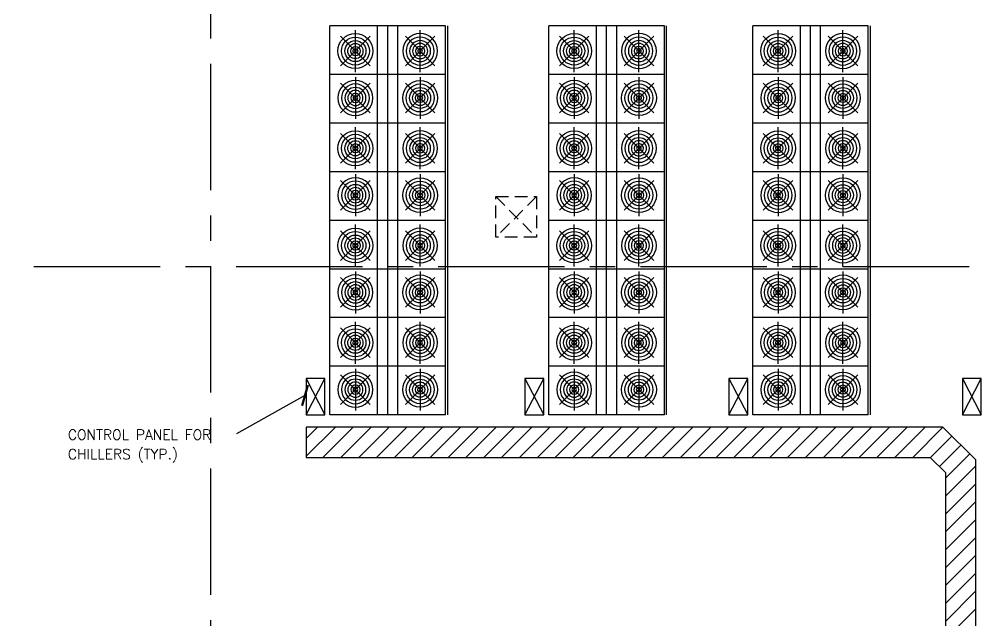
# Model space of a CAD drawing. Extents: x 88800.1 to 88879.5, y 39808.6 to 39887.1.
# Drawn here: x 88839.98 to 88859.06, y 39860.06 to 39871.95 of the extents above; entities that cross this region are included whole.
import ezdxf

# ---------------------------------------------------------------- set-up
doc = ezdxf.new("R2010")
doc.units = 0
doc.header["$MEASUREMENT"] = 0
doc.linetypes.add('CENTERX2', pattern=[4, 2.5, -0.5, 0.5, -0.5])
doc.linetypes.add('HIDDEN', pattern=[0.375, 0.25, -0.125])
doc.layers.get('0').update_dxf_attribs({"color": 9, "linetype": 'CONTINUOUS'})
for name, color, linetype in [('AX', 9, 'CONTINUOUS'), ('AXES', 11, 'CENTERX2'), ('E-HATCH', 11, 'CONTINUOUS'), ('E-SOCKETS', 4, 'CONTINUOUS'), ('E-TRAY', 2, 'CONTINUOUS'), ('SHAFT', 9, 'CONTINUOUS')]:
    doc.layers.add(name, color=color, linetype=linetype)
doc.styles.add('ROMANS', font='ROMANS.shx')
doc.dimstyles.new('STANDARD in', dxfattribs={"dimtxt": 0.24, "dimasz": 0.1, "dimexe": 0.07, "dimexo": 0.07, "dimgap": 0.05, "dimtad": 1, "dimdec": 3, "dimzin": 0, "dimdsep": 46, "dimtxsty": 'ROMANS', "dimblk": 'ARCHTICK', "dimcen": 0.05, "dimdle": 0.05, "dimclrd": 4, "dimclre": 4, "dimclrt": 2, "dimadec": 0, "dimazin": 0, "dimtfac": 1, "dimtdec": 3, "dimtmove": 2, "dimatfit": 3, "dimldrblk": 'ARCHTICK', "dimfxl": 0, "dimtolj": 1, "dimtzin": 0, "dimarcsym": 0})

msp = doc.modelspace()

# ---------------------------------------------------------------- hatches: boundary and pattern name
at = {"layer": 'E-HATCH', "linetype": 'Continuous'}
h = msp.add_hatch(dxfattribs=at)
h.set_pattern_fill('ANSI31', color=256, scale=2, style=0)
h.paths.add_polyline_path([(88856.435, 39844.171), (88858.251, 39844.171), (88858.903, 39844.822), (88858.903, 39863.236), (88858.251, 39863.887), (88845.657, 39863.887), (88845.657, 39863.287), (88858.003, 39863.287), (88858.303, 39862.987), (88858.303, 39845.071), (88858.003, 39844.771), (88856.435, 39844.771)])

# ---------------------------------------------------------------- linework, layer by layer
at = {"color": 11}
for p, q in [((88846.923, 39871.026), (88846.337, 39871.612)), ((88846.337, 39871.026), (88846.923, 39871.612)), ((88846.63, 39870.904), (88846.63, 39871.734)), ((88848.204, 39871.026), (88847.618, 39871.612)), ((88847.618, 39871.026), (88848.204, 39871.612)), ((88847.911, 39870.904), (88847.911, 39871.734)), ((88851.251, 39871.026), (88850.665, 39871.612)), ((88850.665, 39871.026), (88851.251, 39871.612)), ((88850.958, 39870.904), (88850.958, 39871.734)), ((88852.533, 39871.026), (88851.946, 39871.612)), ((88851.946, 39871.026), (88852.533, 39871.612)), ((88852.239, 39870.904), (88852.239, 39871.734)), ((88855.286, 39871.026), (88854.7, 39871.612)), ((88854.7, 39871.026), (88855.286, 39871.612)), ((88854.993, 39870.904), (88854.993, 39871.734)), ((88856.567, 39871.026), (88855.981, 39871.612)), ((88855.981, 39871.026), (88856.567, 39871.612)), ((88856.274, 39870.904), (88856.274, 39871.734)), ((88846.337, 39870.685), (88846.923, 39870.099)), ((88846.923, 39870.685), (88846.337, 39870.099)), ((88846.63, 39870.806), (88846.63, 39869.977)), ((88847.618, 39870.685), (88848.204, 39870.099)), ((88848.204, 39870.685), (88847.618, 39870.099)), ((88847.911, 39870.806), (88847.911, 39869.977)), ((88850.665, 39870.685), (88851.251, 39870.099)), ((88851.251, 39870.685), (88850.665, 39870.099)), ((88850.958, 39870.806), (88850.958, 39869.977)), ((88851.946, 39870.685), (88852.533, 39870.099)), ((88852.533, 39870.685), (88851.946, 39870.099)), ((88852.239, 39870.806), (88852.239, 39869.977)), ((88854.7, 39870.685), (88855.286, 39870.099)), ((88855.286, 39870.685), (88854.7, 39870.099)), ((88854.993, 39870.806), (88854.993, 39869.977)), ((88855.981, 39870.685), (88856.567, 39870.099)), ((88856.567, 39870.685), (88855.981, 39870.099)), ((88856.274, 39870.806), (88856.274, 39869.977)), ((88846.923, 39869.104), (88846.337, 39869.69)), ((88846.337, 39869.104), (88846.923, 39869.69)), ((88846.63, 39868.982), (88846.63, 39869.812)), ((88848.204, 39869.104), (88847.618, 39869.69)), ((88847.618, 39869.104), (88848.204, 39869.69)), ((88847.911, 39868.982), (88847.911, 39869.812)), ((88851.251, 39869.104), (88850.665, 39869.69)), ((88850.665, 39869.104), (88851.251, 39869.69)), ((88850.958, 39868.982), (88850.958, 39869.812)), ((88852.533, 39869.104), (88851.946, 39869.69)), ((88851.946, 39869.104), (88852.533, 39869.69)), ((88852.239, 39868.982), (88852.239, 39869.812)), ((88855.286, 39869.104), (88854.7, 39869.69)), ((88854.7, 39869.104), (88855.286, 39869.69)), ((88854.993, 39868.982), (88854.993, 39869.812)), ((88856.567, 39869.104), (88855.981, 39869.69)), ((88855.981, 39869.104), (88856.567, 39869.69)), ((88856.274, 39868.982), (88856.274, 39869.812)), ((88846.337, 39868.763), (88846.923, 39868.177)), ((88846.923, 39868.763), (88846.337, 39868.177)), ((88846.63, 39868.884), (88846.63, 39868.055)), ((88847.618, 39868.763), (88848.204, 39868.177)), ((88848.204, 39868.763), (88847.618, 39868.177)), ((88847.911, 39868.884), (88847.911, 39868.055)), ((88850.665, 39868.763), (88851.251, 39868.177)), ((88851.251, 39868.763), (88850.665, 39868.177)), ((88850.958, 39868.884), (88850.958, 39868.055)), ((88851.946, 39868.763), (88852.533, 39868.177)), ((88852.533, 39868.763), (88851.946, 39868.177)), ((88852.239, 39868.884), (88852.239, 39868.055)), ((88854.7, 39868.763), (88855.286, 39868.177)), ((88855.286, 39868.763), (88854.7, 39868.177)), ((88854.993, 39868.884), (88854.993, 39868.055)), ((88855.981, 39868.763), (88856.567, 39868.177)), ((88856.567, 39868.763), (88855.981, 39868.177)), ((88856.274, 39868.884), (88856.274, 39868.055)), ((88846.63, 39867.06), (88846.63, 39867.89)), ((88847.911, 39867.06), (88847.911, 39867.89)), ((88850.958, 39867.06), (88850.958, 39867.89)), ((88852.239, 39867.06), (88852.239, 39867.89)), ((88854.993, 39867.06), (88854.993, 39867.89)), ((88856.274, 39867.06), (88856.274, 39867.89)), ((88846.923, 39867.182), (88846.337, 39867.768)), ((88846.337, 39867.182), (88846.923, 39867.768)), ((88848.204, 39867.182), (88847.618, 39867.768)), ((88847.618, 39867.182), (88848.204, 39867.768)), ((88851.251, 39867.182), (88850.665, 39867.768)), ((88850.665, 39867.182), (88851.251, 39867.768)), ((88852.533, 39867.182), (88851.946, 39867.768)), ((88851.946, 39867.182), (88852.533, 39867.768)), ((88855.286, 39867.182), (88854.7, 39867.768)), ((88854.7, 39867.182), (88855.286, 39867.768)), ((88856.567, 39867.182), (88855.981, 39867.768)), ((88855.981, 39867.182), (88856.567, 39867.768)), ((88846.337, 39866.841), (88846.923, 39866.255)), ((88846.923, 39866.841), (88846.337, 39866.255)), ((88846.63, 39866.962), (88846.63, 39866.133)), ((88847.618, 39866.841), (88848.204, 39866.255)), ((88848.204, 39866.841), (88847.618, 39866.255)), ((88847.911, 39866.962), (88847.911, 39866.133)), ((88850.665, 39866.841), (88851.251, 39866.255)), ((88851.251, 39866.841), (88850.665, 39866.255)), ((88850.958, 39866.962), (88850.958, 39866.133)), ((88851.946, 39866.841), (88852.533, 39866.255)), ((88852.533, 39866.841), (88851.946, 39866.255)), ((88852.239, 39866.962), (88852.239, 39866.133)), ((88854.7, 39866.841), (88855.286, 39866.255)), ((88855.286, 39866.841), (88854.7, 39866.255)), ((88854.993, 39866.962), (88854.993, 39866.133)), ((88855.981, 39866.841), (88856.567, 39866.255)), ((88856.567, 39866.841), (88855.981, 39866.255)), ((88856.274, 39866.962), (88856.274, 39866.133)), ((88846.63, 39865.138), (88846.63, 39865.968)), ((88847.911, 39865.138), (88847.911, 39865.968)), ((88850.958, 39865.138), (88850.958, 39865.968)), ((88852.239, 39865.138), (88852.239, 39865.968)), ((88854.993, 39865.138), (88854.993, 39865.968)), ((88856.274, 39865.138), (88856.274, 39865.968)), ((88846.923, 39865.26), (88846.337, 39865.846)), ((88846.337, 39865.26), (88846.923, 39865.846)), ((88848.204, 39865.26), (88847.618, 39865.846)), ((88847.618, 39865.26), (88848.204, 39865.846)), ((88851.251, 39865.26), (88850.665, 39865.846)), ((88850.665, 39865.26), (88851.251, 39865.846)), ((88852.533, 39865.26), (88851.946, 39865.846)), ((88851.946, 39865.26), (88852.533, 39865.846)), ((88855.286, 39865.26), (88854.7, 39865.846)), ((88854.7, 39865.26), (88855.286, 39865.846)), ((88856.567, 39865.26), (88855.981, 39865.846)), ((88855.981, 39865.26), (88856.567, 39865.846)), ((88846.337, 39864.919), (88846.923, 39864.333)), ((88846.923, 39864.919), (88846.337, 39864.333)), ((88846.63, 39865.04), (88846.63, 39864.211)), ((88847.618, 39864.919), (88848.204, 39864.333)), ((88848.204, 39864.919), (88847.618, 39864.333)), ((88847.911, 39865.04), (88847.911, 39864.211)), ((88850.665, 39864.919), (88851.251, 39864.333)), ((88851.251, 39864.919), (88850.665, 39864.333)), ((88850.958, 39865.04), (88850.958, 39864.211)), ((88851.946, 39864.919), (88852.533, 39864.333)), ((88852.533, 39864.919), (88851.946, 39864.333)), ((88852.239, 39865.04), (88852.239, 39864.211)), ((88854.7, 39864.919), (88855.286, 39864.333)), ((88855.286, 39864.919), (88854.7, 39864.333)), ((88854.993, 39865.04), (88854.993, 39864.211)), ((88855.981, 39864.919), (88856.567, 39864.333)), ((88856.567, 39864.919), (88855.981, 39864.333)), ((88856.274, 39865.04), (88856.274, 39864.211))]:
    msp.add_line(p, q, dxfattribs=at)
for centre, major_axis, start_param, end_param in [((88846.63, 39871.319), (-0.244, 0.244), 3.926991, 10.210176), ((88846.63, 39871.319), (0.196, 0.196), 5.497787, 11.780972), ((88850.958, 39871.319), (-0.244, 0.244), 3.926991, 10.210176), ((88850.958, 39871.319), (0.196, 0.196), 5.497787, 11.780972), ((88854.993, 39871.319), (-0.244, 0.244), 3.926991, 10.210176), ((88854.993, 39871.319), (0.196, 0.196), 5.497787, 11.780972), ((88846.63, 39871.319), (-0.147, 0.147), 3.926991, 10.210176), ((88846.63, 39871.319), (0.106, 0.106), 5.497787, 11.780972), ((88846.63, 39871.319), (-0.0652, 0.0652), 3.926991, 10.210176), ((88850.958, 39871.319), (-0.147, 0.147), 3.926991, 10.210176), ((88850.958, 39871.319), (0.106, 0.106), 5.497787, 11.780972), ((88850.958, 39871.319), (-0.0652, 0.0652), 3.926991, 10.210176), ((88854.993, 39871.319), (-0.147, 0.147), 3.926991, 10.210176), ((88854.993, 39871.319), (0.106, 0.106), 5.497787, 11.780972), ((88854.993, 39871.319), (-0.0652, 0.0652), 3.926991, 10.210176), ((88846.63, 39871.319), (0.0326, 0.0326), 5.497787, 11.780972), ((88850.958, 39871.319), (0.0326, 0.0326), 5.497787, 11.780972), ((88854.993, 39871.319), (0.0326, 0.0326), 5.497787, 11.780972), ((88847.911, 39870.392), (0.244, -0.244), 3.926991, 10.210176), ((88847.911, 39870.392), (-0.196, -0.196), 5.497787, 11.780972), ((88852.239, 39870.392), (0.244, -0.244), 3.926991, 10.210176), ((88852.239, 39870.392), (-0.196, -0.196), 5.497787, 11.780972), ((88856.274, 39870.392), (0.244, -0.244), 3.926991, 10.210176), ((88856.274, 39870.392), (-0.196, -0.196), 5.497787, 11.780972), ((88847.911, 39870.392), (0.147, -0.147), 3.926991, 10.210176), ((88847.911, 39870.392), (-0.106, -0.106), 5.497787, 11.780972), ((88847.911, 39870.392), (0.0652, -0.0652), 3.926991, 10.210176), ((88852.239, 39870.392), (0.147, -0.147), 3.926991, 10.210176), ((88852.239, 39870.392), (-0.106, -0.106), 5.497787, 11.780972), ((88852.239, 39870.392), (0.0652, -0.0652), 3.926991, 10.210176), ((88856.274, 39870.392), (0.147, -0.147), 3.926991, 10.210176), ((88856.274, 39870.392), (-0.106, -0.106), 5.497787, 11.780972), ((88856.274, 39870.392), (0.0652, -0.0652), 3.926991, 10.210176), ((88847.911, 39870.392), (-0.0326, -0.0326), 5.497787, 11.780972), ((88852.239, 39870.392), (-0.0326, -0.0326), 5.497787, 11.780972), ((88856.274, 39870.392), (-0.0326, -0.0326), 5.497787, 11.780972), ((88846.63, 39869.397), (-0.244, 0.244), 3.926991, 10.210176), ((88850.958, 39869.397), (-0.244, 0.244), 3.926991, 10.210176), ((88854.993, 39869.397), (-0.244, 0.244), 3.926991, 10.210176), ((88846.63, 39869.397), (0.196, 0.196), 5.497787, 11.780972), ((88846.63, 39869.397), (-0.147, 0.147), 3.926991, 10.210176), ((88846.63, 39869.397), (0.106, 0.106), 5.497787, 11.780972), ((88846.63, 39869.397), (-0.0652, 0.0652), 3.926991, 10.210176), ((88850.958, 39869.397), (0.196, 0.196), 5.497787, 11.780972), ((88850.958, 39869.397), (-0.147, 0.147), 3.926991, 10.210176), ((88850.958, 39869.397), (0.106, 0.106), 5.497787, 11.780972), ((88850.958, 39869.397), (-0.0652, 0.0652), 3.926991, 10.210176), ((88854.993, 39869.397), (0.196, 0.196), 5.497787, 11.780972), ((88854.993, 39869.397), (-0.147, 0.147), 3.926991, 10.210176), ((88854.993, 39869.397), (0.106, 0.106), 5.497787, 11.780972), ((88854.993, 39869.397), (-0.0652, 0.0652), 3.926991, 10.210176), ((88846.63, 39869.397), (0.0326, 0.0326), 5.497787, 11.780972), ((88850.958, 39869.397), (0.0326, 0.0326), 5.497787, 11.780972), ((88854.993, 39869.397), (0.0326, 0.0326), 5.497787, 11.780972), ((88847.911, 39868.47), (0.244, -0.244), 3.926991, 10.210176), ((88847.911, 39868.47), (-0.196, -0.196), 5.497787, 11.780972), ((88852.239, 39868.47), (0.244, -0.244), 3.926991, 10.210176), ((88852.239, 39868.47), (-0.196, -0.196), 5.497787, 11.780972), ((88856.274, 39868.47), (0.244, -0.244), 3.926991, 10.210176), ((88856.274, 39868.47), (-0.196, -0.196), 5.497787, 11.780972), ((88847.911, 39868.47), (0.147, -0.147), 3.926991, 10.210176), ((88847.911, 39868.47), (-0.106, -0.106), 5.497787, 11.780972), ((88847.911, 39868.47), (0.0652, -0.0652), 3.926991, 10.210176), ((88852.239, 39868.47), (0.147, -0.147), 3.926991, 10.210176), ((88852.239, 39868.47), (-0.106, -0.106), 5.497787, 11.780972), ((88852.239, 39868.47), (0.0652, -0.0652), 3.926991, 10.210176), ((88856.274, 39868.47), (0.147, -0.147), 3.926991, 10.210176), ((88856.274, 39868.47), (-0.106, -0.106), 5.497787, 11.780972), ((88856.274, 39868.47), (0.0652, -0.0652), 3.926991, 10.210176), ((88847.911, 39868.47), (-0.0326, -0.0326), 5.497787, 11.780972), ((88852.239, 39868.47), (-0.0326, -0.0326), 5.497787, 11.780972), ((88856.274, 39868.47), (-0.0326, -0.0326), 5.497787, 11.780972), ((88846.63, 39867.475), (-0.244, 0.244), 3.926991, 10.210176), ((88850.958, 39867.475), (-0.244, 0.244), 3.926991, 10.210176), ((88854.993, 39867.475), (-0.244, 0.244), 3.926991, 10.210176), ((88846.63, 39867.475), (0.196, 0.196), 5.497787, 11.780972), ((88846.63, 39867.475), (-0.147, 0.147), 3.926991, 10.210176), ((88846.63, 39867.475), (0.106, 0.106), 5.497787, 11.780972), ((88850.958, 39867.475), (0.196, 0.196), 5.497787, 11.780972), ((88850.958, 39867.475), (-0.147, 0.147), 3.926991, 10.210176), ((88850.958, 39867.475), (0.106, 0.106), 5.497787, 11.780972), ((88854.993, 39867.475), (0.196, 0.196), 5.497787, 11.780972), ((88854.993, 39867.475), (-0.147, 0.147), 3.926991, 10.210176), ((88854.993, 39867.475), (0.106, 0.106), 5.497787, 11.780972), ((88846.63, 39867.475), (-0.0652, 0.0652), 3.926991, 10.210176), ((88846.63, 39867.475), (0.0326, 0.0326), 5.497787, 11.780972), ((88850.958, 39867.475), (-0.0652, 0.0652), 3.926991, 10.210176), ((88850.958, 39867.475), (0.0326, 0.0326), 5.497787, 11.780972), ((88854.993, 39867.475), (-0.0652, 0.0652), 3.926991, 10.210176), ((88854.993, 39867.475), (0.0326, 0.0326), 5.497787, 11.780972), ((88847.911, 39866.548), (0.244, -0.244), 3.926991, 10.210176), ((88847.911, 39866.548), (-0.196, -0.196), 5.497787, 11.780972), ((88852.239, 39866.548), (0.244, -0.244), 3.926991, 10.210176), ((88852.239, 39866.548), (-0.196, -0.196), 5.497787, 11.780972), ((88856.274, 39866.548), (0.244, -0.244), 3.926991, 10.210176), ((88856.274, 39866.548), (-0.196, -0.196), 5.497787, 11.780972), ((88847.911, 39866.548), (0.147, -0.147), 3.926991, 10.210176), ((88847.911, 39866.548), (-0.106, -0.106), 5.497787, 11.780972), ((88847.911, 39866.548), (0.0652, -0.0652), 3.926991, 10.210176), ((88852.239, 39866.548), (0.147, -0.147), 3.926991, 10.210176), ((88852.239, 39866.548), (-0.106, -0.106), 5.497787, 11.780972), ((88852.239, 39866.548), (0.0652, -0.0652), 3.926991, 10.210176), ((88856.274, 39866.548), (0.147, -0.147), 3.926991, 10.210176), ((88856.274, 39866.548), (-0.106, -0.106), 5.497787, 11.780972), ((88856.274, 39866.548), (0.0652, -0.0652), 3.926991, 10.210176), ((88847.911, 39866.548), (-0.0326, -0.0326), 5.497787, 11.780972), ((88852.239, 39866.548), (-0.0326, -0.0326), 5.497787, 11.780972), ((88856.274, 39866.548), (-0.0326, -0.0326), 5.497787, 11.780972), ((88846.63, 39865.553), (-0.244, 0.244), 3.926991, 10.210176), ((88850.958, 39865.553), (-0.244, 0.244), 3.926991, 10.210176), ((88854.993, 39865.553), (-0.244, 0.244), 3.926991, 10.210176), ((88846.63, 39865.553), (0.196, 0.196), 5.497787, 11.780972), ((88846.63, 39865.553), (-0.147, 0.147), 3.926991, 10.210176), ((88846.63, 39865.553), (0.106, 0.106), 5.497787, 11.780972), ((88850.958, 39865.553), (0.196, 0.196), 5.497787, 11.780972), ((88850.958, 39865.553), (-0.147, 0.147), 3.926991, 10.210176), ((88850.958, 39865.553), (0.106, 0.106), 5.497787, 11.780972), ((88854.993, 39865.553), (0.196, 0.196), 5.497787, 11.780972), ((88854.993, 39865.553), (-0.147, 0.147), 3.926991, 10.210176), ((88854.993, 39865.553), (0.106, 0.106), 5.497787, 11.780972), ((88846.63, 39865.553), (-0.0652, 0.0652), 3.926991, 10.210176), ((88846.63, 39865.553), (0.0326, 0.0326), 5.497787, 11.780972), ((88850.958, 39865.553), (-0.0652, 0.0652), 3.926991, 10.210176), ((88850.958, 39865.553), (0.0326, 0.0326), 5.497787, 11.780972), ((88854.993, 39865.553), (-0.0652, 0.0652), 3.926991, 10.210176), ((88854.993, 39865.553), (0.0326, 0.0326), 5.497787, 11.780972), ((88847.911, 39864.626), (0.244, -0.244), 3.926991, 10.210176), ((88852.239, 39864.626), (0.244, -0.244), 3.926991, 10.210176), ((88856.274, 39864.626), (0.244, -0.244), 3.926991, 10.210176), ((88847.911, 39864.626), (-0.196, -0.196), 5.497787, 11.780972), ((88847.911, 39864.626), (0.147, -0.147), 3.926991, 10.210176), ((88847.911, 39864.626), (-0.106, -0.106), 5.497787, 11.780972), ((88847.911, 39864.626), (0.0652, -0.0652), 3.926991, 10.210176), ((88852.239, 39864.626), (-0.196, -0.196), 5.497787, 11.780972), ((88852.239, 39864.626), (0.147, -0.147), 3.926991, 10.210176), ((88852.239, 39864.626), (-0.106, -0.106), 5.497787, 11.780972), ((88852.239, 39864.626), (0.0652, -0.0652), 3.926991, 10.210176), ((88856.274, 39864.626), (-0.196, -0.196), 5.497787, 11.780972), ((88856.274, 39864.626), (0.147, -0.147), 3.926991, 10.210176), ((88856.274, 39864.626), (-0.106, -0.106), 5.497787, 11.780972), ((88856.274, 39864.626), (0.0652, -0.0652), 3.926991, 10.210176), ((88847.911, 39864.626), (-0.0326, -0.0326), 5.497787, 11.780972), ((88852.239, 39864.626), (-0.0326, -0.0326), 5.497787, 11.780972), ((88856.274, 39864.626), (-0.0326, -0.0326), 5.497787, 11.780972)]:
    msp.add_ellipse(centre, major_axis=major_axis, ratio=1, start_param=start_param, end_param=end_param, dxfattribs=at)
at = {"color": 11, "extrusion": (0, 0, -1)}
for centre, major_axis, start_param, end_param in [((88847.911, 39871.319), (0.244, 0.244), 3.926991, 10.210176), ((88847.911, 39871.319), (-0.196, 0.196), 5.497787, 11.780972), ((88852.239, 39871.319), (0.244, 0.244), 3.926991, 10.210176), ((88852.239, 39871.319), (-0.196, 0.196), 5.497787, 11.780972), ((88856.274, 39871.319), (0.244, 0.244), 3.926991, 10.210176), ((88856.274, 39871.319), (-0.196, 0.196), 5.497787, 11.780972), ((88847.911, 39871.319), (0.147, 0.147), 3.926991, 10.210176), ((88847.911, 39871.319), (-0.106, 0.106), 5.497787, 11.780972), ((88847.911, 39871.319), (0.0652, 0.0652), 3.926991, 10.210176), ((88852.239, 39871.319), (0.147, 0.147), 3.926991, 10.210176), ((88852.239, 39871.319), (-0.106, 0.106), 5.497787, 11.780972), ((88852.239, 39871.319), (0.0652, 0.0652), 3.926991, 10.210176), ((88856.274, 39871.319), (0.147, 0.147), 3.926991, 10.210176), ((88856.274, 39871.319), (-0.106, 0.106), 5.497787, 11.780972), ((88856.274, 39871.319), (0.0652, 0.0652), 3.926991, 10.210176), ((88847.911, 39871.319), (-0.0326, 0.0326), 5.497787, 11.780972), ((88852.239, 39871.319), (-0.0326, 0.0326), 5.497787, 11.780972), ((88856.274, 39871.319), (-0.0326, 0.0326), 5.497787, 11.780972), ((88846.63, 39870.392), (-0.244, -0.244), 3.926991, 10.210176), ((88846.63, 39870.392), (0.196, -0.196), 5.497787, 11.780972), ((88850.958, 39870.392), (-0.244, -0.244), 3.926991, 10.210176), ((88850.958, 39870.392), (0.196, -0.196), 5.497787, 11.780972), ((88854.993, 39870.392), (-0.244, -0.244), 3.926991, 10.210176), ((88854.993, 39870.392), (0.196, -0.196), 5.497787, 11.780972), ((88846.63, 39870.392), (-0.147, -0.147), 3.926991, 10.210176), ((88846.63, 39870.392), (0.106, -0.106), 5.497787, 11.780972), ((88846.63, 39870.392), (-0.0652, -0.0652), 3.926991, 10.210176), ((88850.958, 39870.392), (-0.147, -0.147), 3.926991, 10.210176), ((88850.958, 39870.392), (0.106, -0.106), 5.497787, 11.780972), ((88850.958, 39870.392), (-0.0652, -0.0652), 3.926991, 10.210176), ((88854.993, 39870.392), (-0.147, -0.147), 3.926991, 10.210176), ((88854.993, 39870.392), (0.106, -0.106), 5.497787, 11.780972), ((88854.993, 39870.392), (-0.0652, -0.0652), 3.926991, 10.210176), ((88846.63, 39870.392), (0.0326, -0.0326), 5.497787, 11.780972), ((88850.958, 39870.392), (0.0326, -0.0326), 5.497787, 11.780972), ((88854.993, 39870.392), (0.0326, -0.0326), 5.497787, 11.780972), ((88847.911, 39869.397), (0.244, 0.244), 3.926991, 10.210176), ((88852.239, 39869.397), (0.244, 0.244), 3.926991, 10.210176), ((88856.274, 39869.397), (0.244, 0.244), 3.926991, 10.210176), ((88847.911, 39869.397), (-0.196, 0.196), 5.497787, 11.780972), ((88847.911, 39869.397), (0.147, 0.147), 3.926991, 10.210176), ((88847.911, 39869.397), (-0.106, 0.106), 5.497787, 11.780972), ((88847.911, 39869.397), (0.0652, 0.0652), 3.926991, 10.210176), ((88852.239, 39869.397), (-0.196, 0.196), 5.497787, 11.780972), ((88852.239, 39869.397), (0.147, 0.147), 3.926991, 10.210176), ((88852.239, 39869.397), (-0.106, 0.106), 5.497787, 11.780972), ((88852.239, 39869.397), (0.0652, 0.0652), 3.926991, 10.210176), ((88856.274, 39869.397), (-0.196, 0.196), 5.497787, 11.780972), ((88856.274, 39869.397), (0.147, 0.147), 3.926991, 10.210176), ((88856.274, 39869.397), (-0.106, 0.106), 5.497787, 11.780972), ((88856.274, 39869.397), (0.0652, 0.0652), 3.926991, 10.210176), ((88847.911, 39869.397), (-0.0326, 0.0326), 5.497787, 11.780972), ((88852.239, 39869.397), (-0.0326, 0.0326), 5.497787, 11.780972), ((88856.274, 39869.397), (-0.0326, 0.0326), 5.497787, 11.780972), ((88846.63, 39868.47), (-0.244, -0.244), 3.926991, 10.210176), ((88846.63, 39868.47), (0.196, -0.196), 5.497787, 11.780972), ((88850.958, 39868.47), (-0.244, -0.244), 3.926991, 10.210176), ((88850.958, 39868.47), (0.196, -0.196), 5.497787, 11.780972), ((88854.993, 39868.47), (-0.244, -0.244), 3.926991, 10.210176), ((88854.993, 39868.47), (0.196, -0.196), 5.497787, 11.780972), ((88846.63, 39868.47), (-0.147, -0.147), 3.926991, 10.210176), ((88846.63, 39868.47), (0.106, -0.106), 5.497787, 11.780972), ((88846.63, 39868.47), (-0.0652, -0.0652), 3.926991, 10.210176), ((88850.958, 39868.47), (-0.147, -0.147), 3.926991, 10.210176), ((88850.958, 39868.47), (0.106, -0.106), 5.497787, 11.780972), ((88850.958, 39868.47), (-0.0652, -0.0652), 3.926991, 10.210176), ((88854.993, 39868.47), (-0.147, -0.147), 3.926991, 10.210176), ((88854.993, 39868.47), (0.106, -0.106), 5.497787, 11.780972), ((88854.993, 39868.47), (-0.0652, -0.0652), 3.926991, 10.210176), ((88846.63, 39868.47), (0.0326, -0.0326), 5.497787, 11.780972), ((88850.958, 39868.47), (0.0326, -0.0326), 5.497787, 11.780972), ((88854.993, 39868.47), (0.0326, -0.0326), 5.497787, 11.780972), ((88847.911, 39867.475), (0.244, 0.244), 3.926991, 10.210176), ((88852.239, 39867.475), (0.244, 0.244), 3.926991, 10.210176), ((88856.274, 39867.475), (0.244, 0.244), 3.926991, 10.210176), ((88847.911, 39867.475), (-0.196, 0.196), 5.497787, 11.780972), ((88847.911, 39867.475), (0.147, 0.147), 3.926991, 10.210176), ((88847.911, 39867.475), (-0.106, 0.106), 5.497787, 11.780972), ((88852.239, 39867.475), (-0.196, 0.196), 5.497787, 11.780972), ((88852.239, 39867.475), (0.147, 0.147), 3.926991, 10.210176), ((88852.239, 39867.475), (-0.106, 0.106), 5.497787, 11.780972), ((88856.274, 39867.475), (-0.196, 0.196), 5.497787, 11.780972), ((88856.274, 39867.475), (0.147, 0.147), 3.926991, 10.210176), ((88856.274, 39867.475), (-0.106, 0.106), 5.497787, 11.780972), ((88847.911, 39867.475), (0.0652, 0.0652), 3.926991, 10.210176), ((88847.911, 39867.475), (-0.0326, 0.0326), 5.497787, 11.780972), ((88852.239, 39867.475), (0.0652, 0.0652), 3.926991, 10.210176), ((88852.239, 39867.475), (-0.0326, 0.0326), 5.497787, 11.780972), ((88856.274, 39867.475), (0.0652, 0.0652), 3.926991, 10.210176), ((88856.274, 39867.475), (-0.0326, 0.0326), 5.497787, 11.780972), ((88846.63, 39866.548), (-0.244, -0.244), 3.926991, 10.210176), ((88846.63, 39866.548), (0.196, -0.196), 5.497787, 11.780972), ((88850.958, 39866.548), (-0.244, -0.244), 3.926991, 10.210176), ((88850.958, 39866.548), (0.196, -0.196), 5.497787, 11.780972), ((88854.993, 39866.548), (-0.244, -0.244), 3.926991, 10.210176), ((88854.993, 39866.548), (0.196, -0.196), 5.497787, 11.780972), ((88846.63, 39866.548), (-0.147, -0.147), 3.926991, 10.210176), ((88846.63, 39866.548), (0.106, -0.106), 5.497787, 11.780972), ((88846.63, 39866.548), (-0.0652, -0.0652), 3.926991, 10.210176), ((88850.958, 39866.548), (-0.147, -0.147), 3.926991, 10.210176), ((88850.958, 39866.548), (0.106, -0.106), 5.497787, 11.780972), ((88850.958, 39866.548), (-0.0652, -0.0652), 3.926991, 10.210176), ((88854.993, 39866.548), (-0.147, -0.147), 3.926991, 10.210176), ((88854.993, 39866.548), (0.106, -0.106), 5.497787, 11.780972), ((88854.993, 39866.548), (-0.0652, -0.0652), 3.926991, 10.210176), ((88846.63, 39866.548), (0.0326, -0.0326), 5.497787, 11.780972), ((88850.958, 39866.548), (0.0326, -0.0326), 5.497787, 11.780972), ((88854.993, 39866.548), (0.0326, -0.0326), 5.497787, 11.780972), ((88847.911, 39865.553), (0.244, 0.244), 3.926991, 10.210176), ((88852.239, 39865.553), (0.244, 0.244), 3.926991, 10.210176), ((88856.274, 39865.553), (0.244, 0.244), 3.926991, 10.210176), ((88847.911, 39865.553), (-0.196, 0.196), 5.497787, 11.780972), ((88847.911, 39865.553), (0.147, 0.147), 3.926991, 10.210176), ((88847.911, 39865.553), (-0.106, 0.106), 5.497787, 11.780972), ((88852.239, 39865.553), (-0.196, 0.196), 5.497787, 11.780972), ((88852.239, 39865.553), (0.147, 0.147), 3.926991, 10.210176), ((88852.239, 39865.553), (-0.106, 0.106), 5.497787, 11.780972), ((88856.274, 39865.553), (-0.196, 0.196), 5.497787, 11.780972), ((88856.274, 39865.553), (0.147, 0.147), 3.926991, 10.210176), ((88856.274, 39865.553), (-0.106, 0.106), 5.497787, 11.780972), ((88847.911, 39865.553), (0.0652, 0.0652), 3.926991, 10.210176), ((88847.911, 39865.553), (-0.0326, 0.0326), 5.497787, 11.780972), ((88852.239, 39865.553), (0.0652, 0.0652), 3.926991, 10.210176), ((88852.239, 39865.553), (-0.0326, 0.0326), 5.497787, 11.780972), ((88856.274, 39865.553), (0.0652, 0.0652), 3.926991, 10.210176), ((88856.274, 39865.553), (-0.0326, 0.0326), 5.497787, 11.780972), ((88846.63, 39864.626), (-0.244, -0.244), 3.926991, 10.210176), ((88850.958, 39864.626), (-0.244, -0.244), 3.926991, 10.210176), ((88854.993, 39864.626), (-0.244, -0.244), 3.926991, 10.210176), ((88846.63, 39864.626), (0.196, -0.196), 5.497787, 11.780972), ((88846.63, 39864.626), (-0.147, -0.147), 3.926991, 10.210176), ((88846.63, 39864.626), (0.106, -0.106), 5.497787, 11.780972), ((88846.63, 39864.626), (-0.0652, -0.0652), 3.926991, 10.210176), ((88850.958, 39864.626), (0.196, -0.196), 5.497787, 11.780972), ((88850.958, 39864.626), (-0.147, -0.147), 3.926991, 10.210176), ((88850.958, 39864.626), (0.106, -0.106), 5.497787, 11.780972), ((88850.958, 39864.626), (-0.0652, -0.0652), 3.926991, 10.210176), ((88854.993, 39864.626), (0.196, -0.196), 5.497787, 11.780972), ((88854.993, 39864.626), (-0.147, -0.147), 3.926991, 10.210176), ((88854.993, 39864.626), (0.106, -0.106), 5.497787, 11.780972), ((88854.993, 39864.626), (-0.0652, -0.0652), 3.926991, 10.210176), ((88846.63, 39864.626), (0.0326, -0.0326), 5.497787, 11.780972), ((88850.958, 39864.626), (0.0326, -0.0326), 5.497787, 11.780972), ((88854.993, 39864.626), (0.0326, -0.0326), 5.497787, 11.780972)]:
    msp.add_ellipse(centre, major_axis=major_axis, ratio=1, start_param=start_param, end_param=end_param, dxfattribs=at)
at = {"layer": 'AX', "color": 11}
for p, q in [((88848.413, 39871.816), (88846.127, 39871.816)), ((88846.127, 39864.128), (88846.127, 39871.816)), ((88847.07, 39864.128), (88847.07, 39871.816)), ((88847.27, 39864.128), (88847.27, 39871.816)), ((88847.47, 39864.128), (88847.47, 39871.816)), ((88848.413, 39864.128), (88848.413, 39871.816)), ((88848.456, 39864.128), (88848.456, 39871.816)), ((88852.742, 39871.816), (88850.456, 39871.816)), ((88850.456, 39864.128), (88850.456, 39871.816)), ((88851.399, 39864.128), (88851.399, 39871.816)), ((88851.599, 39864.128), (88851.599, 39871.816)), ((88851.799, 39864.128), (88851.799, 39871.816)), ((88852.742, 39864.128), (88852.742, 39871.816)), ((88852.784, 39864.128), (88852.784, 39871.816)), ((88856.777, 39871.816), (88854.491, 39871.816)), ((88854.491, 39864.128), (88854.491, 39871.816)), ((88855.434, 39864.128), (88855.434, 39871.816)), ((88855.634, 39864.128), (88855.634, 39871.816)), ((88855.834, 39864.128), (88855.834, 39871.816)), ((88856.777, 39864.128), (88856.777, 39871.816)), ((88856.819, 39864.128), (88856.819, 39871.816)), ((88848.413, 39870.855), (88846.127, 39870.855)), ((88852.742, 39870.855), (88850.456, 39870.855)), ((88856.777, 39870.855), (88854.491, 39870.855)), ((88848.413, 39869.894), (88846.127, 39869.894)), ((88852.742, 39869.894), (88850.456, 39869.894)), ((88856.777, 39869.894), (88854.491, 39869.894)), ((88848.413, 39868.933), (88846.127, 39868.933)), ((88852.742, 39868.933), (88850.456, 39868.933)), ((88856.777, 39868.933), (88854.491, 39868.933)), ((88848.413, 39867.972), (88846.127, 39867.972)), ((88852.742, 39867.972), (88850.456, 39867.972)), ((88856.777, 39867.972), (88854.491, 39867.972)), ((88848.413, 39867.011), (88846.127, 39867.011)), ((88852.742, 39867.011), (88850.456, 39867.011)), ((88856.777, 39867.011), (88854.491, 39867.011)), ((88848.413, 39866.05), (88846.127, 39866.05)), ((88852.742, 39866.05), (88850.456, 39866.05)), ((88856.777, 39866.05), (88854.491, 39866.05)), ((88848.413, 39865.089), (88846.127, 39865.089)), ((88852.742, 39865.089), (88850.456, 39865.089)), ((88856.777, 39865.089), (88854.491, 39865.089)), ((88848.413, 39864.128), (88846.127, 39864.128)), ((88852.742, 39864.128), (88850.456, 39864.128)), ((88856.777, 39864.128), (88854.491, 39864.128))]:
    msp.add_line(p, q, dxfattribs=at)
at = {"layer": 'AXES'}
for p, q in [((88843.77, 39808.567), (88843.77, 39886.38)), ((88878.77, 39867.052), (88800.871, 39867.052))]:
    msp.add_line(p, q, dxfattribs=at)
at = {"layer": 'E-SOCKETS'}
for points in [[(88846.027, 39864.848), (88845.657, 39864.848), (88845.657, 39864.128), (88845.657, 39864.128)], [(88846.027, 39864.848), (88845.657, 39864.848), (88845.657, 39864.128), (88846.027, 39864.128)], [(88846.027, 39864.848), (88845.657, 39864.848), (88846.027, 39864.128), (88846.027, 39864.128)], [(88850.356, 39864.848), (88849.985, 39864.848), (88849.985, 39864.128), (88849.985, 39864.128)], [(88850.356, 39864.848), (88849.985, 39864.848), (88849.985, 39864.128), (88850.356, 39864.128)], [(88850.356, 39864.848), (88849.985, 39864.848), (88850.356, 39864.128), (88850.356, 39864.128)], [(88854.391, 39864.848), (88854.02, 39864.848), (88854.02, 39864.128), (88854.02, 39864.128)], [(88854.391, 39864.848), (88854.02, 39864.848), (88854.02, 39864.128), (88854.391, 39864.128)], [(88854.391, 39864.848), (88854.02, 39864.848), (88854.391, 39864.128), (88854.391, 39864.128)], [(88859.01, 39864.848), (88858.639, 39864.848), (88858.639, 39864.128), (88858.639, 39864.128)], [(88859.01, 39864.848), (88858.639, 39864.848), (88858.639, 39864.128), (88859.01, 39864.128)], [(88859.01, 39864.848), (88858.639, 39864.848), (88859.01, 39864.128), (88859.01, 39864.128)]]:
    msp.add_lwpolyline(points, close=True, dxfattribs=at)
at = {"layer": 'E-TRAY', "color": 4}
msp.add_lwpolyline([(88856.435, 39844.171), (88858.251, 39844.171), (88858.903, 39844.822), (88858.903, 39863.236), (88858.251, 39863.887), (88845.657, 39863.887), (88845.657, 39863.287), (88858.003, 39863.287), (88858.303, 39862.987), (88858.303, 39845.071), (88858.003, 39844.771), (88856.435, 39844.771)], close=True, dxfattribs=at)
at = {"layer": 'SHAFT', "linetype": 'HIDDEN'}
for p, q in [((88849.41, 39868.441), (88850.21, 39867.641)), ((88850.21, 39868.441), (88849.41, 39867.641))]:
    msp.add_line(p, q, dxfattribs=at)
msp.add_lwpolyline([(88849.41, 39868.441), (88850.21, 39868.441), (88850.21, 39867.641), (88849.41, 39867.641)], close=True, dxfattribs=at)

# ---------------------------------------------------------------- texts
at = {"layer": 'E-TRAY', "color": 4, "style": 'ROMANS'}
for s, p in [('CONTROL PANEL FOR', (88840.942, 39863.636)), ('CHILLERS (TYP.)', (88840.942, 39863.252))]:
    msp.add_text(s, height=0.2, dxfattribs=at).set_placement(p)

# ---------------------------------------------------------------- leaders
at = {"linetype": 'Continuous'}
msp.add_leader([(88845.633, 39864.512), (88844.279, 39863.754)], dimstyle='STANDARD in', override={"dimasz": 0.3, "dimgap": 0.05, "dimtad": 0}, dxfattribs=at)

doc.saveas('drawing.dxf')
